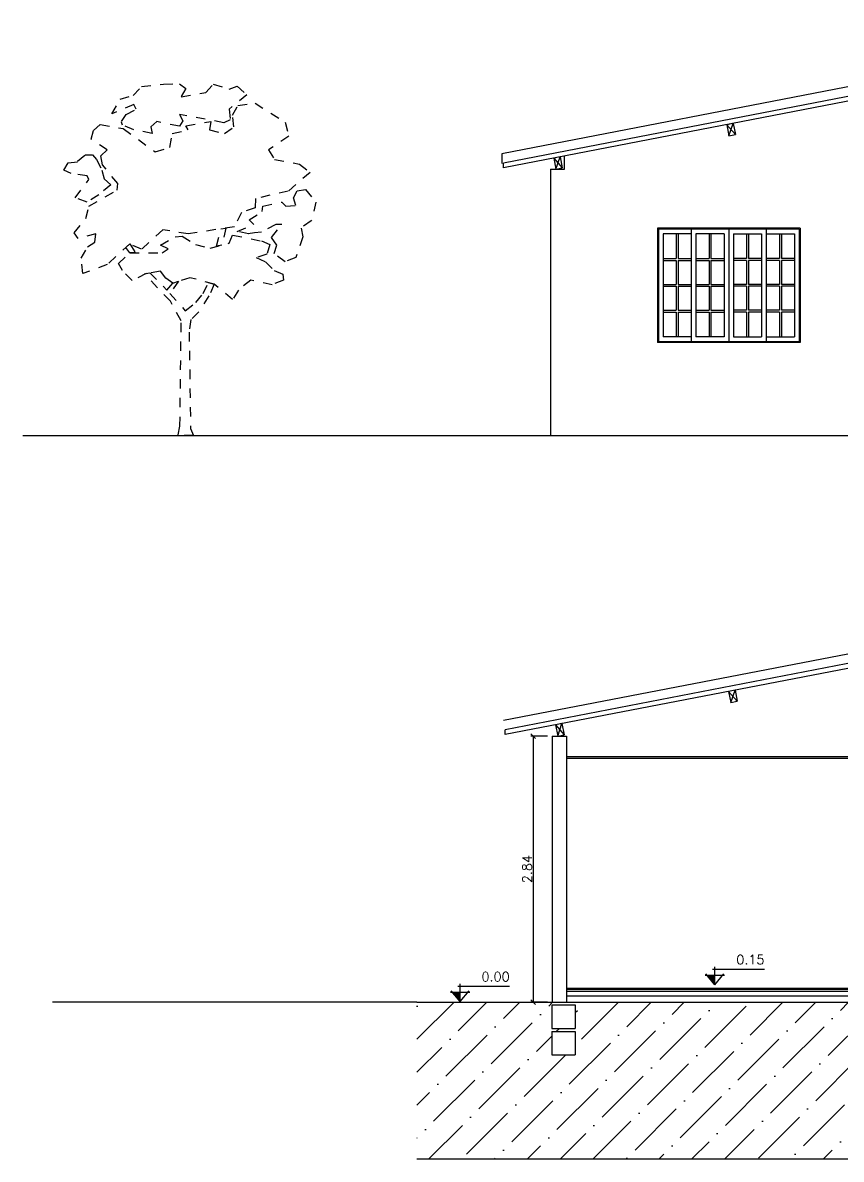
# Model space of a CAD drawing. Header units: metres. Extents: x 433 to 682, y 535 to 584.
# Drawn here: x 432.76 to 441.48, y 542.64 to 554.75 of the extents above; entities that cross this region are included whole.
import ezdxf

# ---------------------------------------------------------------- set-up
doc = ezdxf.new("R2010")
doc.units = ezdxf.units.M
doc.linetypes.add('ACAD_ISO02W100', pattern=[15, 12, -3])
for name, color, linetype in [('ARQ-COTAS', 30, 'Continuous'), ('ARQ-ESQ-01', 1, 'ACAD_ISO02W100'), ('ARQ-ESQ-02', 2, 'Continuous'), ('ARQ-NIVEL', 1, 'Continuous'), ('ARQ-PISO', 8, 'Continuous'), ('ARQ_ALVENARIA', 4, 'Continuous'), ('ARQ_LINHA-02', 2, 'Continuous')]:
    doc.layers.add(name, color=color, linetype=linetype)
doc.styles.add('ROMANS', font='romans.shx')
doc.dimstyles.new('1-50', dxfattribs={"dimscale": 0.5, "dimtxt": 0.2, "dimasz": 0.1, "dimexe": 0.05, "dimexo": 0.1, "dimgap": 0.03, "dimtad": 1, "dimzin": 5, "dimdsep": 46, "dimtxsty": 'ROMANS', "dimblk": 'OBLIQUE', "dimcen": 0, "dimclrd": 256, "dimclre": 256, "dimclrt": 2, "dimadec": 0, "dimazin": 0, "dimtfac": 1, "dimtofl": 0, "dimtmove": 2, "dimatfit": 3, "dimfxl": 0.04, "dimtolj": 1, "dimtzin": 1, "dimarcsym": 0})

# ---------------------------------------------------------------- blocks, each defined once
blk = doc.blocks.new('nivel corte')
at = {"color": 1}
for p, q in [((-0.038, 0.249), (0.791, 0.249)), ((0, 0), (0, 0.287)), ((-0.155, 0.15), (0.155, 0.15)), ((0, 0), (-0.144, 0.174)), ((0, 0.141), (-0.117, 0.141)), ((0, 0.131), (-0.109, 0.131)), ((0, 0.122), (-0.101, 0.122)), ((0, 0.113), (-0.093, 0.113)), ((0, 0.103), (-0.086, 0.103)), ((0, 0.094), (-0.078, 0.094)), ((0, 0.084), (-0.07, 0.084)), ((0, 0.075), (-0.062, 0.075)), ((0, 0.066), (-0.054, 0.066)), ((0, 0.056), (-0.047, 0.056)), ((0, 0.047), (-0.039, 0.047)), ((0, 0.038), (-0.031, 0.038)), ((0, 0.028), (-0.023, 0.028)), ((0, 0.019), (-0.016, 0.019)), ((0, 0.009), (-0.008, 0.009)), ((0, 0), (0.144, 0.174))]:
    blk.add_line(p, q, dxfattribs=at)
blk = doc.blocks.new('_Oblique')
at = {"color": 0, "linetype": 'ByBlock', "lineweight": -2}
blk.add_line((-0.5, -0.5), (0.5, 0.5), dxfattribs=at)
blk = doc.blocks.new('*D162')
at = {"layer": 'ARQ-COTAS', "lineweight": -2, "transparency": 16777216}
for p, q in [((438.348, 547.153), (438.17, 547.153)), ((438.195, 547.153), (438.195, 544.316)), ((438.348, 544.316), (438.17, 544.316))]:
    blk.add_line(p, q, dxfattribs=at)
at = {"layer": 'DEFPOINTS', "color": 0, "transparency": 16777216}
for p in [(438.398, 547.153), (438.195, 544.316), (438.398, 544.316)]:
    blk.add_point(p, dxfattribs=at)
at = {"layer": 'ARQ-COTAS', "lineweight": -2, "transparency": 16777216, "xscale": 0.05, "yscale": 0.05, "zscale": 0.05}
for p, rotation in [((438.195, 547.153), 90), ((438.195, 544.316), 270)]:
    blk.add_blockref('_Oblique', p, dxfattribs=dict(at, rotation=rotation))
at = {"layer": 'ARQ-COTAS', "color": 2, "transparency": 16777216, "insert": (438.13, 545.735), "char_height": 0.1, "attachment_point": 5, "rotation": 90, "style": 'ROMANS'}
blk.add_mtext('\\A1;2.84', dxfattribs=at)
blk = doc.blocks.new('PLANT10')
for points in [[(-687, 3345), (-636, 3421), (-529, 3478), (-554, 3528), (-787, 3427), (-699, 3585), (-561, 3622), (-472, 3717), (-239, 3742), (-69, 3748), (0, 3698), (-50, 3610), (214, 3654), (290, 3742), (460, 3692), (548, 3723), (649, 3629), (460, 3478), (473, 3364), (403, 3333), (-69, 3421), (-31, 3352), (-69, 3295), (-309, 3345), (-372, 3289), (-359, 3219), (-554, 3257), (-674, 3308), (-687, 3339)], [(-1147, 2098), (-1191, 2161), (-1065, 2312), (-1033, 2444), (-731, 2614), (-724, 2684), (-888, 2885), (-907, 2980), (-838, 3043), (-1008, 3156), (-983, 3251), (-913, 3314), (-668, 3270), (-328, 3024), (-170, 3068), (-145, 3219), (25, 3257), (0, 3301), (265, 3345), (252, 3257), (410, 3219), (510, 3289), (498, 3415), (554, 3515), (737, 3541), (1058, 3339), (1096, 3188), (882, 3043), (945, 2942), (1210, 2892), (1323, 2804), (1090, 2602), (743, 2526), (737, 2426), (592, 2375), (517, 2224), (25, 2148), (-246, 2192), (-472, 1984), (-598, 2041), (-838, 1821), (-1096, 1726), (-1115, 1890), (-1046, 2010), (-970, 2060), (-958, 2148), (-1134, 2104)], [(-1153, 2923), (-1071, 2992), (-995, 2992), (-951, 2942), (-895, 2829), (-869, 2734), (-800, 2671), (-926, 2564), (-1052, 2488), (-1178, 2533), (-1033, 2728), (-1052, 2766), (-1222, 2791), (-1298, 2829), (-1254, 2904), (-1153, 2917)], [(668, 2148), (548, 2174), (725, 2249), (674, 2299), (813, 2388), (819, 2444), (1021, 2488), (1065, 2444), (1172, 2451), (1147, 2533), (1184, 2608), (1273, 2621), (1386, 2488), (1336, 2287), (1229, 2211), (1247, 2117), (1172, 1896), (1058, 1852), (939, 1940), (970, 2029), (914, 2111), (1021, 2249), (958, 2249), (806, 2167), (731, 2161), (662, 2148)], [(328, 2016), (371, 2201), (427, 2210), (384, 2029), (328, 2016)], [(-598, 1947), (-252, 1947), (-189, 1991), (-271, 2029), (-113, 2117), (-38, 2123), (101, 2035), (258, 1997), (460, 2048), (498, 2136), (806, 2073), (895, 2035), (863, 1934), (750, 1896), (850, 1852), (939, 1758), (1033, 1720), (1040, 1657), (920, 1607), (693, 1657), (561, 1550), (498, 1449), (302, 1613), (44, 1682), (-139, 1625), (-214, 1676), (-271, 1751), (-422, 1726), (-573, 1651), (-674, 1758), (-718, 1833), (-598, 1947)], [(-598, 1947), (-638, 2005), (-598, 2041), (-536, 1947), (-598, 1947)], [(-82, 6), (-63, 101), (-50, 1222), (-164, 1430), (-443, 1723), (-384, 1732), (-202, 1550), (-139, 1625), (-80, 1644), (-170, 1512), (-6, 1329), (107, 1418), (183, 1512), (239, 1632), (302, 1613), (246, 1487), (139, 1317), (54, 1235), (35, 1102), (50, 76), (82, 0), (-82, 0)]]:
    blk.add_lwpolyline(points)

msp = doc.modelspace()

# ---------------------------------------------------------------- hatches: boundary and pattern name
at = {"layer": 'ARQ-PISO'}
h = msp.add_hatch(dxfattribs=at)
h.set_pattern_fill('ANSI36', color=256, scale=0.078)
h.set_pattern_definition([(45, (-74.42058, -18.58948), (0.131336246, 0.481566234), [0.619125, -0.123825, 0, -0.123825])])
h.paths.add_polyline_path([(452.572, 544.316), (451.848, 544.316), (436.957, 544.316), (436.957, 542.644), (452.572, 542.644)])
h.paths.add_polyline_path([(441.991, 543.766), (441.991, 544.016), (442.241, 544.016), (442.241, 543.766)], flags=16)
h.paths.add_polyline_path([(441.991, 544.049), (441.991, 544.299), (442.241, 544.299), (442.241, 544.049)], flags=16)
h.paths.add_polyline_path([(438.643, 543.755), (438.393, 543.755), (438.393, 544.005), (438.643, 544.005)], flags=16)
h.paths.add_polyline_path([(438.643, 544.038), (438.393, 544.038), (438.393, 544.288), (438.643, 544.288)], flags=16)
h.paths.add_polyline_path([(443.652, 543.764), (443.652, 544.014), (443.902, 544.014), (443.902, 543.764)], flags=16)
h.paths.add_polyline_path([(443.652, 544.047), (443.652, 544.297), (443.902, 544.297), (443.902, 544.047)], flags=16)
h.paths.add_polyline_path([(447.301, 543.766), (447.301, 544.016), (447.551, 544.016), (447.551, 543.766)], flags=16)
h.paths.add_polyline_path([(447.301, 544.048), (447.301, 544.298), (447.551, 544.298), (447.551, 544.048)], flags=16)
h.paths.add_polyline_path([(451.595, 543.751), (451.595, 544.001), (451.845, 544.001), (451.845, 543.751)], flags=16)
h.paths.add_polyline_path([(451.595, 544.033), (451.595, 544.283), (451.845, 544.283), (451.845, 544.033)], flags=16)

# ---------------------------------------------------------------- linework, layer by layer
at = {"layer": 'ARQ-ESQ-01'}
for p, q in [((445.084, 554.752), (437.859, 553.355)), ((445.103, 554.654), (437.878, 553.257)), ((445.112, 554.605), (437.878, 553.206)), ((439.878, 552.504), (439.578, 552.504)), ((439.578, 552.504), (439.578, 551.404)), ((439.718, 552.504), (439.718, 552.239)), ((439.738, 552.504), (439.738, 552.239)), ((439.878, 552.554), (439.878, 551.354)), ((440.228, 552.504), (439.928, 552.504)), ((439.928, 552.504), (439.928, 551.404)), ((440.068, 552.504), (440.068, 552.239)), ((440.088, 552.504), (440.088, 552.239)), ((440.228, 552.504), (440.228, 551.404)), ((440.278, 552.554), (440.278, 551.354)), ((440.278, 552.554), (440.278, 551.354)), ((440.328, 552.504), (440.628, 552.504)), ((440.328, 552.504), (440.328, 551.404)), ((440.468, 552.504), (440.468, 552.239)), ((440.488, 552.504), (440.488, 552.239)), ((440.628, 552.504), (440.628, 551.404)), ((440.678, 552.554), (440.678, 551.354)), ((440.678, 552.504), (440.978, 552.504)), ((440.818, 552.504), (440.818, 552.239)), ((440.838, 552.504), (440.838, 552.239)), ((440.978, 552.504), (440.978, 551.404)), ((439.578, 552.239), (439.718, 552.239)), ((439.578, 552.219), (439.718, 552.219)), ((439.718, 552.219), (439.718, 551.964)), ((439.738, 552.239), (439.878, 552.239)), ((439.738, 552.219), (439.878, 552.219)), ((439.738, 552.219), (439.738, 551.964)), ((439.928, 552.239), (440.068, 552.239)), ((439.928, 552.219), (440.068, 552.219)), ((440.068, 552.219), (440.068, 551.964)), ((440.088, 552.239), (440.228, 552.239)), ((440.088, 552.219), (440.228, 552.219)), ((440.088, 552.219), (440.088, 551.964)), ((440.468, 552.239), (440.328, 552.239)), ((440.468, 552.219), (440.328, 552.219)), ((440.468, 552.219), (440.468, 551.964)), ((440.628, 552.239), (440.488, 552.239)), ((440.628, 552.219), (440.488, 552.219)), ((440.488, 552.219), (440.488, 551.964)), ((440.818, 552.239), (440.678, 552.239)), ((440.818, 552.219), (440.678, 552.219)), ((440.818, 552.219), (440.818, 551.964)), ((440.978, 552.239), (440.838, 552.239)), ((440.978, 552.219), (440.838, 552.219)), ((440.838, 552.219), (440.838, 551.964)), ((439.578, 551.964), (439.718, 551.964)), ((439.578, 551.944), (439.718, 551.944)), ((439.718, 551.944), (439.718, 551.689)), ((439.738, 551.964), (439.878, 551.964)), ((439.738, 551.944), (439.878, 551.944)), ((439.738, 551.944), (439.738, 551.689)), ((439.928, 551.964), (440.068, 551.964)), ((439.928, 551.944), (440.068, 551.944)), ((440.068, 551.944), (440.068, 551.689)), ((440.088, 551.964), (440.228, 551.964)), ((440.088, 551.944), (440.228, 551.944)), ((440.088, 551.944), (440.088, 551.689)), ((440.468, 551.964), (440.328, 551.964)), ((440.468, 551.944), (440.328, 551.944)), ((440.468, 551.944), (440.468, 551.689)), ((440.628, 551.964), (440.488, 551.964)), ((440.628, 551.944), (440.488, 551.944)), ((440.488, 551.944), (440.488, 551.689)), ((440.818, 551.964), (440.678, 551.964)), ((440.818, 551.944), (440.678, 551.944)), ((440.818, 551.944), (440.818, 551.689)), ((440.978, 551.964), (440.838, 551.964)), ((440.978, 551.944), (440.838, 551.944)), ((440.838, 551.944), (440.838, 551.689)), ((439.578, 551.689), (439.718, 551.689)), ((439.578, 551.669), (439.718, 551.669)), ((439.718, 551.669), (439.718, 551.404)), ((439.738, 551.689), (439.878, 551.689)), ((439.738, 551.669), (439.878, 551.669)), ((439.738, 551.669), (439.738, 551.404)), ((439.928, 551.689), (440.068, 551.689)), ((439.928, 551.669), (440.068, 551.669)), ((440.068, 551.669), (440.068, 551.404)), ((440.088, 551.689), (440.228, 551.689)), ((440.088, 551.669), (440.228, 551.669)), ((440.088, 551.669), (440.088, 551.404)), ((440.468, 551.689), (440.328, 551.689)), ((440.468, 551.669), (440.328, 551.669)), ((440.468, 551.669), (440.468, 551.404)), ((440.628, 551.689), (440.488, 551.689)), ((440.628, 551.669), (440.488, 551.669)), ((440.488, 551.669), (440.488, 551.404)), ((440.818, 551.689), (440.678, 551.689)), ((440.818, 551.669), (440.678, 551.669)), ((440.818, 551.669), (440.818, 551.404)), ((440.978, 551.689), (440.838, 551.689)), ((440.978, 551.669), (440.838, 551.669)), ((440.838, 551.669), (440.838, 551.404)), ((439.878, 551.404), (439.578, 551.404)), ((440.228, 551.404), (439.928, 551.404)), ((440.328, 551.404), (440.628, 551.404)), ((440.678, 551.404), (440.978, 551.404)), ((445.104, 548.714), (437.879, 547.318)), ((445.123, 548.616), (437.898, 547.22)), ((445.132, 548.567), (437.898, 547.169))]:
    msp.add_line(p, q, dxfattribs=at)
at = {"layer": 'ARQ-ESQ-02'}
for p, q in [((440.325, 553.679), (440.256, 553.665)), ((440.256, 553.665), (440.28, 553.547)), ((440.256, 553.665), (440.349, 553.561)), ((440.28, 553.547), (440.325, 553.679)), ((440.325, 553.679), (440.349, 553.561)), ((440.28, 553.547), (440.349, 553.561)), ((438.481, 553.322), (438.413, 553.308)), ((438.413, 553.308), (438.437, 553.191)), ((438.413, 553.308), (438.505, 553.205)), ((438.437, 553.191), (438.481, 553.322)), ((438.481, 553.322), (438.505, 553.205)), ((438.437, 553.191), (438.505, 553.205)), ((441.038, 552.564), (439.518, 552.564)), ((439.518, 552.564), (439.518, 551.344)), ((441.028, 552.554), (439.528, 552.554)), ((439.528, 552.554), (439.528, 551.354)), ((441.028, 552.554), (441.028, 551.354)), ((441.038, 552.564), (441.038, 551.344)), ((441.038, 551.344), (439.518, 551.344)), ((441.028, 551.354), (439.528, 551.354)), ((440.345, 547.641), (440.276, 547.627)), ((440.276, 547.627), (440.3, 547.509)), ((440.276, 547.627), (440.369, 547.523)), ((440.3, 547.509), (440.345, 547.641)), ((440.345, 547.641), (440.369, 547.523)), ((440.3, 547.509), (440.369, 547.523)), ((438.501, 547.285), (438.433, 547.271)), ((438.433, 547.271), (438.457, 547.153)), ((438.433, 547.271), (438.525, 547.167)), ((438.457, 547.153), (438.501, 547.285)), ((438.457, 547.153), (438.525, 547.167)), ((438.501, 547.285), (438.525, 547.167))]:
    msp.add_line(p, q, dxfattribs=at)
at = {"layer": 'ARQ-PISO'}
for p, q in [((438.378, 553.191), (438.378, 550.354)), ((432.757, 550.354), (451.828, 550.354)), ((438.548, 546.936), (442.048, 546.936)), ((438.548, 546.916), (442.048, 546.916)), ((438.548, 544.466), (442.048, 544.466)), ((438.548, 544.456), (442.048, 544.456)), ((438.548, 544.436), (442.048, 544.436)), ((438.548, 544.386), (442.048, 544.386)), ((436.957, 544.316), (433.076, 544.316)), ((436.957, 544.316), (451.848, 544.316)), ((452.572, 542.644), (436.957, 542.644))]:
    msp.add_line(p, q, dxfattribs=at)
at = {"layer": 'ARQ_ALVENARIA'}
for p, q in [((437.859, 553.355), (437.859, 553.254)), ((437.878, 553.206), (437.878, 553.257)), ((438.528, 553.191), (438.528, 553.332)), ((438.378, 553.191), (438.528, 553.191)), ((437.898, 547.169), (437.898, 547.22)), ((438.398, 547.153), (438.398, 544.316)), ((438.398, 547.153), (438.548, 547.153)), ((438.548, 547.153), (438.548, 544.316))]:
    msp.add_line(p, q, dxfattribs=at)
at = {"layer": 'ARQ_LINHA-02'}
for p, q in [((438.393, 544.288), (438.643, 544.288)), ((438.393, 544.288), (438.393, 544.038)), ((438.643, 544.288), (438.643, 544.038)), ((438.393, 544.038), (438.643, 544.038)), ((438.393, 544.005), (438.643, 544.005)), ((438.393, 544.005), (438.393, 543.755)), ((438.643, 544.005), (438.643, 543.755)), ((438.393, 543.755), (438.643, 543.755))]:
    msp.add_line(p, q, dxfattribs=at)

# ---------------------------------------------------------------- block references
at = {"layer": 'ARQ-ESQ-01', "xscale": 0.001, "yscale": 0.001, "zscale": 0.001}
msp.add_blockref('PLANT10', (434.495, 550.354), dxfattribs=at)
at = {"layer": 'ARQ-NIVEL', "xscale": 0.6666666000000134, "yscale": 0.6666666000000134, "zscale": 0.6666666000000134}
for p in [(440.13, 544.504), (437.416, 544.323)]:
    msp.add_blockref('nivel corte', p, dxfattribs=at)

# ---------------------------------------------------------------- texts
at = {"layer": 'ARQ-NIVEL', "color": 2, "char_height": 0.1, "attachment_point": 9, "style": 'ROMANS'}
for s, insert in [('0.15', (440.658, 544.721)), ('0.00', (437.944, 544.539))]:
    msp.add_mtext(s, dxfattribs=dict(at, insert=insert))

# ---------------------------------------------------------------- dimensions: what is measured, and where the dimension line sits
at = {"layer": 'ARQ-COTAS'}
dim = msp.add_linear_dim(base=(438.195, 544.316), p1=(438.398, 547.153), p2=(438.398, 544.316), angle=90, dimstyle='1-50', dxfattribs=at)
dim.commit()
dim.dimension.update_dxf_attribs({"geometry": '*D162', "text_midpoint": (438.13, 545.735)})

doc.saveas('drawing.dxf')
